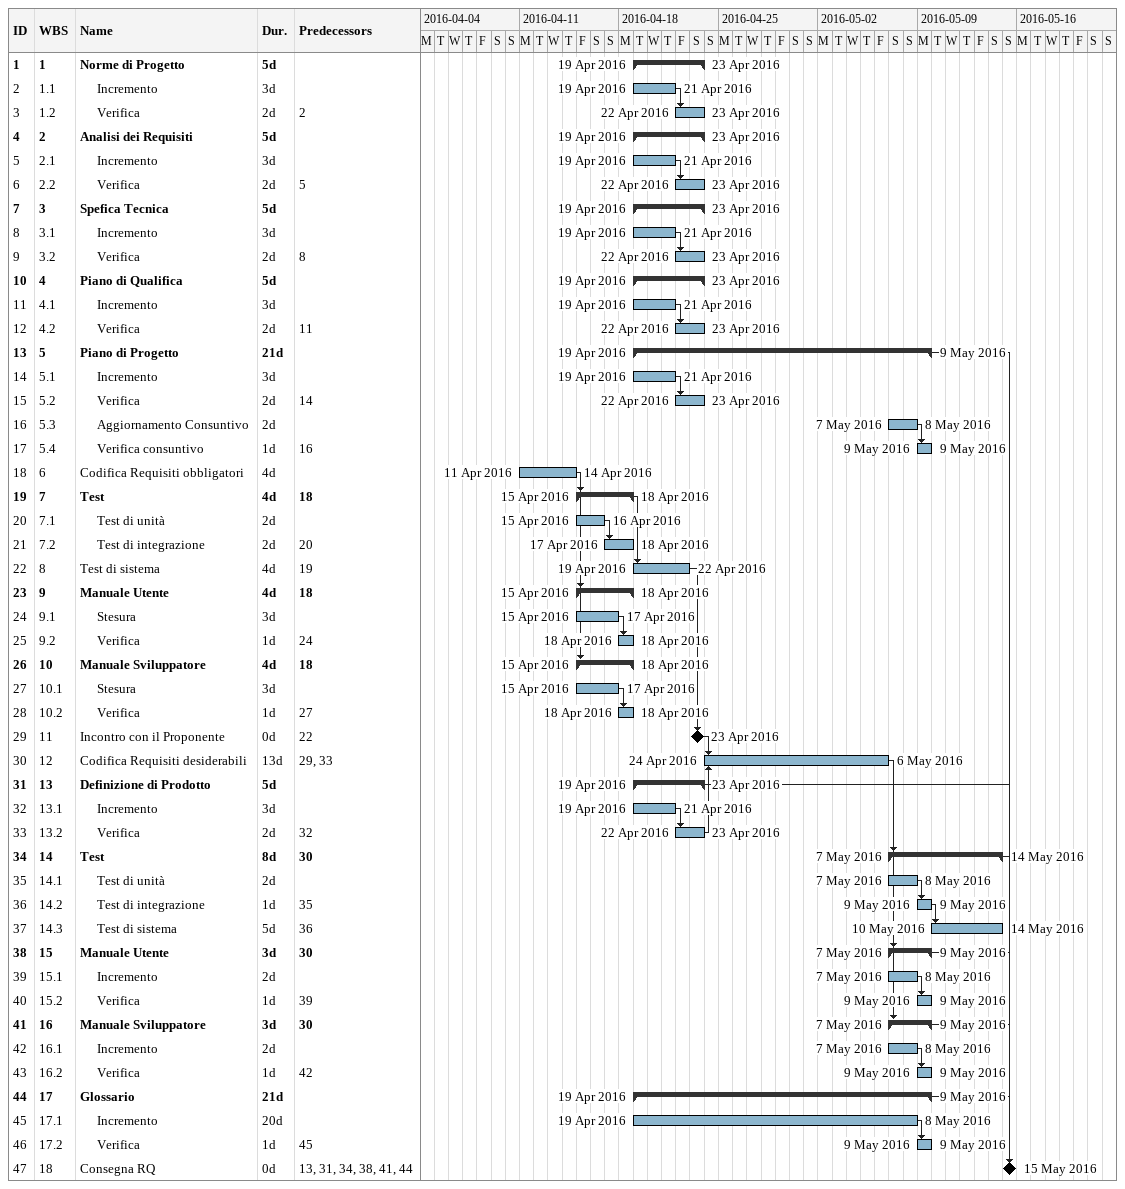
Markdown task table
| ID | WBS | Task | Duration | Start | Finish | Predecessors |
|---|---|---|---|---|---|---|
| 1 | 1 | **Norme di Progetto** | 5d | 2016-04-19 | 2016-04-23 |  |
| 2 | 1.1 | Incremento | 3d | 2016-04-19 | 2016-04-21 |  |
| 3 | 1.2 | Verifica | 2d | 2016-04-22 | 2016-04-23 | 2 |
| 4 | 2 | **Analisi dei Requisiti** | 5d | 2016-04-19 | 2016-04-23 |  |
| 5 | 2.1 | Incremento | 3d | 2016-04-19 | 2016-04-21 |  |
| 6 | 2.2 | Verifica | 2d | 2016-04-22 | 2016-04-23 | 5 |
| 7 | 3 | **Spefica Tecnica** | 5d | 2016-04-19 | 2016-04-23 |  |
| 8 | 3.1 | Incremento | 3d | 2016-04-19 | 2016-04-21 |  |
| 9 | 3.2 | Verifica | 2d | 2016-04-22 | 2016-04-23 | 8 |
| 10 | 4 | **Piano di Qualifica** | 5d | 2016-04-19 | 2016-04-23 |  |
| 11 | 4.1 | Incremento | 3d | 2016-04-19 | 2016-04-21 |  |
| 12 | 4.2 | Verifica | 2d | 2016-04-22 | 2016-04-23 | 11 |
| 13 | 5 | **Piano di Progetto** | 21d | 2016-04-19 | 2016-05-09 |  |
| 14 | 5.1 | Incremento | 3d | 2016-04-19 | 2016-04-21 |  |
| 15 | 5.2 | Verifica | 2d | 2016-04-22 | 2016-04-23 | 14 |
| 16 | 5.3 | Aggiornamento Consuntivo | 2d | 2016-05-07 | 2016-05-08 |  |
| 17 | 5.4 | Verifica consuntivo | 1d | 2016-05-09 | 2016-05-09 | 16 |
| 18 | 6 | Codifica Requisiti obbligatori | 4d | 2016-04-11 | 2016-04-14 |  |
| 19 | 7 | **Test** | 4d | 2016-04-15 | 2016-04-18 | 18 |
| 20 | 7.1 | Test di unità | 2d | 2016-04-15 | 2016-04-16 |  |
| 21 | 7.2 | Test di integrazione | 2d | 2016-04-17 | 2016-04-18 | 20 |
| 22 | 8 | Test di sistema | 4d | 2016-04-19 | 2016-04-22 | 19 |
| 23 | 9 | **Manuale Utente** | 4d | 2016-04-15 | 2016-04-18 | 18 |
| 24 | 9.1 | Stesura | 3d | 2016-04-15 | 2016-04-17 |  |
| 25 | 9.2 | Verifica | 1d | 2016-04-18 | 2016-04-18 | 24 |
| 26 | 10 | **Manuale Sviluppatore** | 4d | 2016-04-15 | 2016-04-18 | 18 |
| 27 | 10.1 | Stesura | 3d | 2016-04-15 | 2016-04-17 |  |
| 28 | 10.2 | Verifica | 1d | 2016-04-18 | 2016-04-18 | 27 |
| 29 | 11 | Incontro con il Proponente | 0d | 2016-04-23 | 2016-04-23 | 22 |
| 30 | 12 | Codifica Requisiti desiderabili | 13d | 2016-04-24 | 2016-05-06 | 29, 33 |
| 31 | 13 | **Definizione di Prodotto** | 5d | 2016-04-19 | 2016-04-23 |  |
| 32 | 13.1 | Incremento | 3d | 2016-04-19 | 2016-04-21 |  |
| 33 | 13.2 | Verifica | 2d | 2016-04-22 | 2016-04-23 | 32 |
| 34 | 14 | **Test** | 8d | 2016-05-07 | 2016-05-14 | 30 |
| 35 | 14.1 | Test di unità | 2d | 2016-05-07 | 2016-05-08 |  |
| 36 | 14.2 | Test di integrazione | 1d | 2016-05-09 | 2016-05-09 | 35 |
| 37 | 14.3 | Test di sistema | 5d | 2016-05-10 | 2016-05-14 | 36 |
| 38 | 15 | **Manuale Utente** | 3d | 2016-05-07 | 2016-05-09 | 30 |
| 39 | 15.1 | Incremento | 2d | 2016-05-07 | 2016-05-08 |  |
| 40 | 15.2 | Verifica | 1d | 2016-05-09 | 2016-05-09 | 39 |
| 41 | 16 | **Manuale Sviluppatore** | 3d | 2016-05-07 | 2016-05-09 | 30 |
| 42 | 16.1 | Incremento | 2d | 2016-05-07 | 2016-05-08 |  |
| 43 | 16.2 | Verifica | 1d | 2016-05-09 | 2016-05-09 | 42 |
| 44 | 17 | **Glossario** | 21d | 2016-04-19 | 2016-05-09 |  |
| 45 | 17.1 | Incremento | 20d | 2016-04-19 | 2016-05-08 |  |
| 46 | 17.2 | Verifica | 1d | 2016-05-09 | 2016-05-09 | 45 |
| 47 | 18 | Consegna RQ | 0d | 2016-05-15 | 2016-05-15 | 13, 31, 34, 38, 41, 44 |
